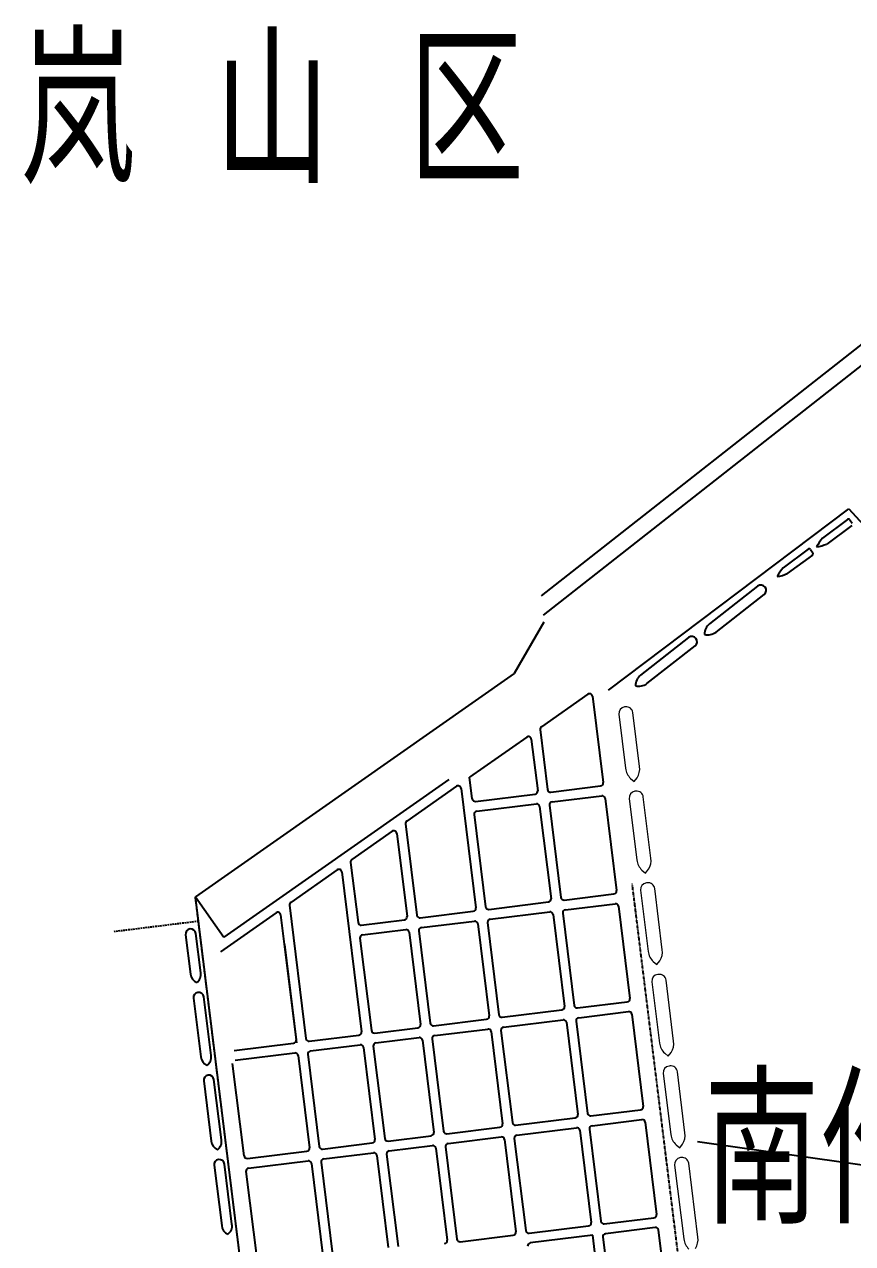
# Model space of a CAD drawing. Header units: millimetres. Extents: x 440090 to 511528, y 3875004 to 3899972.
# Drawn here: x 440090 to 442603, y 3883364 to 3887063 of the extents above; entities that cross this region are included whole.
import ezdxf

# ---------------------------------------------------------------- set-up
doc = ezdxf.new("R2010")
doc.units = ezdxf.units.MM
for name, pattern in [('DASHED', [19.05, 12.7, -6.35]), ('DASHED2', [0.375, 0.25, -0.125]), ('DIVIDE2', [0.625, 0.25, -0.125, 0, -0.125, 0, -0.125])]:
    doc.linetypes.add(name, pattern=pattern)
for name, color, linetype in [('0-现状', 7, 'Continuous'), ('000航道路线', 5, 'Continuous'), ('00集疏运', 7, 'Continuous'), ('fa-老作业区规划', 7, 'Continuous'), ('fa3-岚山老作业区－规划', 7, 'Continuous'), ('FA3补充-中作业区规划', 7, 'Continuous'), ('南区规划调整后', 7, 'Continuous'), ('南区规划调整方案一', 7, 'Continuous')]:
    doc.layers.add(name, color=color, linetype=linetype)
doc.styles.add('R+HZ', font='romans1.shx', dxfattribs={"width": 0.8, "bigfont": 'hztxt.shx'})

msp = doc.modelspace()

# ---------------------------------------------------------------- linework, layer by layer
at = {"linetype": 'Continuous', "lineweight": 0}
for centre, radius, start, end in [((442197.483, 3885211.349, -6.961), 44.082, 130.61681, 178.599446), ((442115.025, 3885190.391, -6.961), 16.031, 308.043077, 128.043077), ((442162.965, 3885255.461, -6.961), 44.082, 257.486707, 305.469344)]:
    msp.add_arc(centre, radius, start, end, dxfattribs=at)
at = {"layer": '0-现状', "ltscale": 10}
for p, q in [((441862.704, 3885043.37), (442591.389, 3885593.853)), ((442591.389, 3885593.853), (442712.258, 3885460.128))]:
    msp.add_line(p, q, dxfattribs=at)
at = {"layer": '000航道路线', "color": 252, "linetype": 'DASHED', "ltscale": 200}
msp.add_line((442131.869, 3883673.772), (442722.072, 3883590.27), dxfattribs=at)
at = {"layer": 'fa-老作业区规划', "color": 7, "linetype": 'Continuous'}
for p, q in [((442587.628, 3885560.881, -6.961), (442511.154, 3885504.518, -6.961)), ((442600.68, 3885543.171, -6.961), (442524.206, 3885486.808, -6.961)), ((442594.619, 3885559.822, -6.961), (442601.739, 3885550.162, -6.961)), ((442468.177, 3885470.938, -6.961), (442391.704, 3885414.575, -6.961)), ((442475.169, 3885469.88, -6.961), (442482.288, 3885460.22, -6.961)), ((442481.23, 3885453.228, -6.961), (442404.756, 3885396.866, -6.961)), ((442314.735, 3885359.016, -6.961), (442168.786, 3885244.811, -6.961)), ((442188.544, 3885219.56, -6.961), (442334.494, 3885333.765, -6.961)), ((442105.145, 3885203.016, -6.961), (441959.196, 3885088.812, -6.961)), ((441978.955, 3885063.561, -6.961), (442124.904, 3885177.766, -6.961))]:
    msp.add_line(p, q, dxfattribs=at)
for centre, radius, start, end in [((442590.594, 3885556.856, -6.961), 5, 36.390852, 126.390852), ((442652.814, 3885391.699, -6.961), 181.096, 141.465856, 151.588455), ((442471.144, 3885466.913, -6.961), 5, 36.390852, 126.390852), ((442478.263, 3885457.253, -6.961), 5, 306.390852, 36.390852), ((442458.376, 3885655.515, -6.961), 181.096, 281.19325, 291.315848), ((442533.363, 3885301.756, -6.961), 181.096, 141.465856, 151.588455), ((442338.926, 3885565.573, -6.961), 181.096, 281.19325, 291.315848), ((442324.614, 3885346.39, -6.961), 16.031, 308.043077, 128.043077), ((442197.483, 3885211.349, -6.961), 44.082, 130.61681, 178.599446), ((442115.025, 3885190.391, -6.961), 16.031, 308.043077, 128.043077), ((442162.965, 3885255.461, -6.961), 44.082, 257.486707, 305.469344), ((441987.893, 3885055.35, -6.961), 44.082, 130.61681, 178.599446), ((441953.376, 3885099.462, -6.961), 44.082, 257.486707, 305.469344)]:
    msp.add_arc(centre, radius, start, end, dxfattribs=at)
at = {"layer": 'fa3-岚山老作业区－规划'}
for p, q in [((441666.178, 3885249.606), (441575.682, 3885094.022)), ((441575.682, 3885094.022), (440609.037, 3884416.579)), ((441377.824, 3884772.191), (440695.124, 3884293.741)), ((440770.581, 3883110.532), (440609.037, 3884416.579)), ((440609.037, 3884416.579), (440695.124, 3884293.741)), ((440579.323, 3884301.352), (440594.45, 3884182.081)), ((440625.56, 3884185.992), (440610.432, 3884305.263)), ((440603.137, 3884108.819), (440625.507, 3883930.994)), ((440656.616, 3883934.905), (440634.246, 3884112.73)), ((440634.193, 3883857.732), (440657.178, 3883674.945)), ((440688.287, 3883678.857), (440665.303, 3883861.643)), ((440665.864, 3883601.683), (440688.848, 3883418.897)), ((440719.957, 3883422.808), (440696.973, 3883605.595))]:
    msp.add_line(p, q, dxfattribs=at)
at = {"layer": 'fa3-岚山老作业区－规划', "color": 7, "linetype": 'DASHED2', "ltscale": 20}
msp.add_line((440618.244, 3884342.146), (440362.373, 3884310.498), dxfattribs=at)
at = {"layer": 'fa3-岚山老作业区－规划'}
for centre, radius, start, end in [((440594.877, 3884303.307), 15.677, 7.165926, 187.165926), ((440625.801, 3884184.934), 31.481, 185.200397, 246.282137), ((440595.86, 3884180.816), 30.147, 304.969861, 9.885549), ((440618.691, 3884110.774), 15.677, 7.165926, 187.165926), ((440656.858, 3883933.848), 31.481, 185.200397, 246.282137), ((440626.917, 3883929.73), 30.147, 304.969861, 9.885549), ((440649.748, 3883859.688), 15.677, 7.165926, 187.165926), ((440688.529, 3883677.799), 31.481, 185.200397, 246.282137), ((440658.588, 3883673.681), 30.147, 304.969861, 9.885549), ((440681.418, 3883603.639), 15.677, 7.165926, 187.165926), ((440720.199, 3883421.75), 31.481, 185.200397, 246.282137), ((440690.258, 3883417.632), 30.147, 304.969861, 9.885549)]:
    msp.add_arc(centre, radius, start, end, dxfattribs=at)
at = {"layer": 'FA3补充-中作业区规划', "color": 3}
for p, q in [((441659.498, 3885329.527), (442742.168, 3886180.82)), ((441659.498, 3885329.527), (442742.168, 3886180.82)), ((441665.489, 3885270.632), (442670.775, 3886061.079)), ((441665.489, 3885270.632), (442670.775, 3886061.079))]:
    msp.add_line(p, q, dxfattribs=at)
at = {"layer": '南区规划调整后'}
for p, q in [((441799.518, 3885031.088), (441658.577, 3884932.314)), ((441813.615, 3885024.823), (441846.027, 3884762.786)), ((441654.811, 3884923.839), (441677.312, 3884741.918)), ((441614.07, 3884901.122), (441440.88, 3884779.748)), ((441628.167, 3884894.857), (441647.539, 3884738.236)), ((441449.052, 3884713.685), (441440.88, 3884779.748)), ((441400.804, 3884751.661), (441250.467, 3884646.303)), ((441414.901, 3884745.396), (441459.787, 3884382.498)), ((441459.088, 3884705.858), (441639.712, 3884728.199)), ((441687.349, 3884734.091), (441838.199, 3884752.75)), ((441691.032, 3884704.318), (441841.882, 3884722.977)), ((441462.771, 3884676.085), (441643.395, 3884698.426)), ((441653.431, 3884690.599), (441688.048, 3884410.731)), ((441683.204, 3884694.281), (441717.821, 3884414.414)), ((441851.919, 3884715.149), (441886.535, 3884435.282)), ((441454.944, 3884666.048), (441489.56, 3884386.181)), ((441205.959, 3884615.111), (441083.563, 3884529.333)), ((441220.057, 3884608.846), (441251.244, 3884356.704)), ((441246.7, 3884637.828), (441281.017, 3884360.386)), ((441039.056, 3884498.142), (440898.115, 3884399.367)), ((441079.797, 3884520.858), (441102.378, 3884338.291)), ((441053.153, 3884491.876), (441113.114, 3884007.104)), ((441727.858, 3884406.587), (441878.708, 3884425.245)), ((440894.348, 3884390.892), (440944.4, 3883986.235)), ((441499.597, 3884378.354), (441680.221, 3884400.695)), ((441731.54, 3884376.814), (441882.391, 3884395.472)), ((441892.427, 3884387.645), (441927.044, 3884107.778)), ((440853.607, 3884368.176), (440684.849, 3884249.907)), ((440867.704, 3884361.91), (440915.731, 3883973.621)), ((441291.054, 3884352.559), (441451.96, 3884372.461)), ((441503.28, 3884348.58), (441683.903, 3884370.922)), ((441693.94, 3884363.094), (441728.557, 3884083.227)), ((441723.713, 3884366.777), (441758.33, 3884086.91)), ((441112.415, 3884330.463), (441243.417, 3884346.667)), ((441116.098, 3884300.69), (441247.099, 3884316.894)), ((441286.909, 3884312.749), (441321.526, 3884032.882)), ((441294.736, 3884322.786), (441455.643, 3884342.688)), ((441465.679, 3884334.861), (441500.296, 3884054.994)), ((441495.453, 3884338.544), (441530.069, 3884058.676)), ((441108.27, 3884290.654), (441142.887, 3884010.786)), ((441257.136, 3884309.067), (441291.753, 3884029.199)), ((440878.905, 3884271.352), (440914.626, 3883982.553)), ((441768.366, 3884079.083), (441919.217, 3884097.741)), ((441540.106, 3884050.849), (441720.729, 3884073.19)), ((441772.049, 3884049.31), (441922.899, 3884067.968)), ((441932.936, 3884060.141), (441967.553, 3883780.274)), ((441152.924, 3884002.959), (441283.925, 3884019.163)), ((441331.562, 3884025.055), (441492.469, 3884044.957)), ((441543.788, 3884021.076), (441724.412, 3884043.417)), ((441734.449, 3884035.59), (441769.065, 3883755.723)), ((441764.222, 3884039.273), (441798.838, 3883759.406)), ((440954.436, 3883978.408), (441105.287, 3883997.067)), ((441156.606, 3883973.186), (441287.608, 3883989.389)), ((441297.645, 3883981.562), (441332.261, 3883701.695)), ((441327.418, 3883985.245), (441362.034, 3883705.378)), ((441335.245, 3883995.282), (441496.151, 3884015.184)), ((441506.188, 3884007.357), (441540.805, 3883727.49)), ((441535.961, 3884011.039), (441570.578, 3883731.172)), ((440726.176, 3883950.175), (440906.799, 3883972.516)), ((440729.858, 3883920.402), (440910.482, 3883942.743)), ((440958.119, 3883948.635), (441108.969, 3883967.294)), ((441119.006, 3883959.467), (441153.623, 3883679.599)), ((441148.779, 3883963.149), (441183.396, 3883683.282)), ((440756.648, 3883630.498), (440722.031, 3883910.365)), ((440920.519, 3883934.916), (440955.135, 3883655.049)), ((440950.292, 3883938.599), (440984.908, 3883658.731)), ((441808.875, 3883751.578), (441959.726, 3883770.237)), ((441580.615, 3883723.345), (441761.238, 3883745.686)), ((441812.558, 3883721.805), (441963.408, 3883740.464)), ((441973.445, 3883732.637), (442008.061, 3883452.769)), ((441193.432, 3883675.455), (441324.434, 3883691.658)), ((441372.071, 3883697.55), (441532.978, 3883717.453)), ((441375.754, 3883667.777), (441536.66, 3883687.68)), ((441576.47, 3883683.535), (441611.087, 3883403.668)), ((441584.297, 3883693.572), (441764.921, 3883715.913)), ((441774.957, 3883708.086), (441809.574, 3883428.219)), ((441804.731, 3883711.769), (441839.347, 3883431.901)), ((440994.945, 3883650.904), (441145.795, 3883669.563)), ((441197.115, 3883645.682), (441328.117, 3883661.885)), ((441338.153, 3883654.058), (441372.77, 3883374.191)), ((441367.927, 3883657.741), (441402.543, 3883377.873)), ((441546.697, 3883679.853), (441581.313, 3883399.985)), ((440766.684, 3883622.671), (440947.308, 3883645.012)), ((440770.367, 3883592.898), (440950.991, 3883615.239)), ((440990.8, 3883611.094), (441025.417, 3883331.227)), ((440998.628, 3883621.131), (441149.478, 3883639.79)), ((441159.515, 3883631.962), (441194.131, 3883352.095)), ((441189.288, 3883635.645), (441223.904, 3883355.778)), ((440762.54, 3883582.861), (440797.156, 3883302.994)), ((440961.027, 3883607.412), (440995.644, 3883327.544)), ((441849.384, 3883424.074), (442000.234, 3883442.733)), ((441412.58, 3883370.046), (441573.486, 3883389.949)), ((441621.123, 3883395.841), (441801.747, 3883418.182))]:
    msp.add_line(p, q, dxfattribs=at)
at = {"layer": '南区规划调整后', "lineweight": 9, "ltscale": 0.1}
for p, q in [((441913.894, 3884992.863), (441910.917, 3884992.494)), ((441893.528, 3884970.187), (441913.837, 3884806.286)), ((441956.51, 3884811.573), (441936.202, 3884975.474)), ((441929.399, 3884775.447), (441940.442, 3884766.409)), ((441940.442, 3884766.409), (441948.945, 3884777.869)), ((441945.62, 3884736.821), (441942.643, 3884736.452)), ((441990.941, 3884533.698), (441967.927, 3884719.432)), ((441925.254, 3884714.145), (441948.267, 3884528.411)), ((441963.83, 3884497.572), (441974.873, 3884488.534)), ((441974.873, 3884488.534), (441983.376, 3884499.994)), ((441959.684, 3884436.27), (441982.698, 3884250.536)), ((441980.05, 3884458.946), (441977.073, 3884458.577)), ((442025.371, 3884255.823), (442002.358, 3884441.557)), ((441998.26, 3884219.697), (442009.303, 3884210.659)), ((442009.303, 3884210.659), (442017.806, 3884222.119)), ((442014.481, 3884181.071), (442011.504, 3884180.702)), ((441994.115, 3884158.395), (442017.128, 3883972.661)), ((442059.802, 3883977.948), (442036.788, 3884163.682)), ((442043.734, 3883932.784), (442052.237, 3883944.244)), ((442032.691, 3883941.822), (442043.734, 3883932.784)), ((442028.545, 3883880.52), (442051.559, 3883694.786)), ((442048.911, 3883903.196), (442045.934, 3883902.827)), ((442094.232, 3883700.073), (442071.219, 3883885.807)), ((442067.121, 3883663.947), (442078.164, 3883654.909)), ((442078.164, 3883654.909), (442086.667, 3883666.368)), ((442083.335, 3883625.32), (442080.358, 3883624.951)), ((442062.969, 3883602.644), (442090.779, 3883378.206)), ((442133.452, 3883383.493), (442105.643, 3883607.931))]:
    msp.add_line(p, q, dxfattribs=at)
at = {"layer": '南区规划调整后'}
for centre, start, end in [((441804.684, 3885023.718), 7.051054, 125.0235), ((441663.743, 3884924.944), 125.0235, 187.051054), ((441619.235, 3884893.752), 7.051054, 125.0235), ((441837.095, 3884761.682), 277.051054, 7.051054), ((441405.969, 3884744.291), 7.051054, 125.0235), ((441638.607, 3884737.131), 277.051054, 7.051054), ((441686.244, 3884743.023), 187.051054, 277.051054), ((441842.987, 3884714.045), 7.051054, 97.051054), ((441457.984, 3884714.79), 187.051054, 277.051054), ((441644.499, 3884689.494), 7.051054, 97.051054), ((441692.136, 3884695.386), 97.051054, 187.051054), ((441255.632, 3884638.933), 125.0235, 187.051054), ((441463.876, 3884667.153), 97.051054, 187.051054), ((441211.125, 3884607.741), 7.051054, 125.0235), ((441044.221, 3884490.771), 7.051054, 125.0235), ((441088.729, 3884521.963), 125.0235, 187.051054), ((441877.603, 3884434.177), 277.051054, 7.051054), ((440903.28, 3884391.997), 125.0235, 187.051054), ((441498.492, 3884387.286), 187.051054, 277.051054), ((441679.116, 3884409.627), 277.051054, 7.051054), ((441726.753, 3884415.519), 187.051054, 277.051054), ((441883.495, 3884386.54), 7.051054, 97.051054), ((440858.772, 3884360.805), 7.051054, 125.0235), ((441242.312, 3884355.599), 277.051054, 7.051054), ((441289.949, 3884361.491), 187.051054, 277.051054), ((441450.855, 3884381.393), 277.051054, 7.051054), ((441685.008, 3884361.99), 7.051054, 97.051054), ((441732.645, 3884367.882), 97.051054, 187.051054), ((441111.31, 3884339.395), 187.051054, 277.051054), ((441248.204, 3884307.962), 7.051054, 97.051054), ((441295.841, 3884313.854), 97.051054, 187.051054), ((441456.748, 3884333.756), 7.051054, 97.051054), ((441504.384, 3884339.649), 97.051054, 187.051054), ((441117.202, 3884291.758), 97.051054, 187.051054), ((441918.112, 3884106.673), 277.051054, 7.051054), ((441491.364, 3884053.889), 277.051054, 7.051054), ((441539.001, 3884059.781), 187.051054, 277.051054), ((441719.625, 3884082.122), 277.051054, 7.051054), ((441767.262, 3884088.015), 187.051054, 277.051054), ((441924.004, 3884059.036), 7.051054, 97.051054), ((441282.821, 3884028.095), 277.051054, 7.051054), ((441330.458, 3884033.987), 187.051054, 277.051054), ((441544.893, 3884012.144), 97.051054, 187.051054), ((441725.517, 3884034.485), 7.051054, 97.051054), ((441773.154, 3884040.378), 97.051054, 187.051054), ((440905.695, 3883981.448), 277.051054, 7.051054), ((440953.331, 3883987.34), 187.051054, 277.051054), ((441104.182, 3884005.999), 277.051054, 7.051054), ((441151.819, 3884011.891), 187.051054, 277.051054), ((441288.713, 3883980.458), 7.051054, 97.051054), ((441336.35, 3883986.35), 97.051054, 187.051054), ((441497.256, 3884006.252), 7.051054, 97.051054), ((440911.587, 3883933.811), 7.051054, 97.051054), ((440959.224, 3883939.703), 97.051054, 187.051054), ((441110.074, 3883958.362), 7.051054, 97.051054), ((441157.711, 3883964.254), 97.051054, 187.051054), ((441807.77, 3883760.51), 187.051054, 277.051054), ((441958.621, 3883779.169), 277.051054, 7.051054), ((441531.873, 3883726.385), 277.051054, 7.051054), ((441579.51, 3883732.277), 187.051054, 277.051054), ((441760.133, 3883754.618), 277.051054, 7.051054), ((441813.662, 3883712.873), 97.051054, 187.051054), ((441964.513, 3883731.532), 7.051054, 97.051054), ((441192.328, 3883684.387), 187.051054, 277.051054), ((441323.329, 3883700.59), 277.051054, 7.051054), ((441370.966, 3883706.482), 187.051054, 277.051054), ((441537.765, 3883678.748), 7.051054, 97.051054), ((441585.402, 3883684.64), 97.051054, 187.051054), ((441766.026, 3883706.981), 7.051054, 97.051054), ((440946.203, 3883653.944), 277.051054, 7.051054), ((440993.84, 3883659.836), 187.051054, 277.051054), ((441144.691, 3883678.495), 277.051054, 7.051054), ((441329.222, 3883652.953), 7.051054, 97.051054), ((441376.859, 3883658.845), 97.051054, 187.051054), ((440765.58, 3883631.603), 187.051054, 277.051054), ((440952.095, 3883606.307), 7.051054, 97.051054), ((440999.732, 3883612.199), 97.051054, 187.051054), ((441150.583, 3883630.858), 7.051054, 97.051054), ((441198.22, 3883636.75), 97.051054, 187.051054), ((440771.472, 3883583.966), 97.051054, 187.051054), ((441800.642, 3883427.114), 277.051054, 7.051054), ((441848.279, 3883433.006), 187.051054, 277.051054), ((441999.129, 3883451.665), 277.051054, 7.051054), ((441572.382, 3883398.881), 277.051054, 7.051054), ((441620.018, 3883404.773), 187.051054, 277.051054), ((441363.838, 3883373.086), 277.051054, 7.051054), ((441411.475, 3883378.978), 187.051054, 277.051054)]:
    msp.add_arc(centre, 9, start, end, dxfattribs=at)
at = {"layer": '南区规划调整后', "lineweight": 9, "ltscale": 0.1}
for centre, radius, start, end in [((441913.377, 3884972.646), 20, 97.063315, 187.063315), ((441916.354, 3884973.015), 20, 7.063315, 97.063315), ((441963.232, 3884811.866), 49.709, 186.44562, 227.10889), ((441907.358, 3884804.904), 49.603, 326.972061, 7.726688), ((441945.102, 3884716.604), 20, 97.063315, 187.063315), ((441948.079, 3884716.973), 20, 7.063315, 97.063315), ((441997.662, 3884533.991), 49.709, 186.44562, 227.10889), ((441941.789, 3884527.029), 49.603, 326.972061, 7.726688), ((441979.532, 3884438.729), 20, 97.063315, 187.063315), ((441982.51, 3884439.098), 20, 7.063315, 97.063315), ((442032.093, 3884256.116), 49.709, 186.44562, 227.10889), ((441976.219, 3884249.154), 49.603, 326.972061, 7.726688), ((442013.963, 3884160.854), 20, 97.063315, 187.063315), ((442016.94, 3884161.223), 20, 7.063315, 97.063315), ((442066.523, 3883978.241), 49.709, 186.44562, 227.10889), ((442010.65, 3883971.279), 49.603, 326.972061, 7.726688), ((442048.393, 3883882.979), 20, 97.063315, 187.063315), ((442051.371, 3883883.348), 20, 7.063315, 97.063315), ((442100.954, 3883700.366), 49.709, 186.44562, 227.10889), ((442045.08, 3883693.404), 49.603, 326.972061, 7.726688), ((442082.817, 3883605.103), 20, 97.063315, 187.063315), ((442085.795, 3883605.472), 20, 7.063315, 97.063315), ((442140.174, 3883383.786), 49.709, 186.44562, 227.10889), ((442084.3, 3883376.824), 49.603, 326.972061, 7.726688)]:
    msp.add_arc(centre, radius, start, end, dxfattribs=at)
at = {"layer": '南区规划调整方案一'}
for p, q in [((441377.824, 3884772.191), (440695.124, 3884293.741)), ((440609.037, 3884416.579), (440695.124, 3884293.741)), ((441814.361, 3883389.514), (441624.806, 3883366.068)), ((441865.1, 3882979.305), (441814.361, 3883389.514)), ((442003.917, 3883412.96), (441853.066, 3883394.301)), ((442070.648, 3882946.773), (442013.954, 3883405.132)), ((441845.239, 3883384.264), (441896.567, 3882969.288))]:
    msp.add_line(p, q, dxfattribs=at)
at = {"layer": '南区规划调整方案一', "linetype": 'DIVIDE2'}
for p, q in [((442123.833, 3882924.101), (441934.274, 3884456.644)), ((440770.568, 3883110.51), (440609.063, 3884416.548))]:
    msp.add_line(p, q, dxfattribs=at)
at = {"layer": '南区规划调整方案一', "color": 7, "linetype": 'DIVIDE2'}
for p, q in [((442123.833, 3882924.101), (441934.274, 3884456.644)), ((440770.568, 3883110.51), (440609.063, 3884416.548))]:
    msp.add_line(p, q, dxfattribs=at)
at = {"layer": '南区规划调整方案一'}
for centre, start, end in [((441854.171, 3883385.369), 97.051054, 187.051054), ((442005.022, 3883404.028), 7.051054, 97.051054), ((441625.911, 3883357.136), 97.051054, 187.051054)]:
    msp.add_arc(centre, 9, start, end, dxfattribs=at)

# ---------------------------------------------------------------- texts
at = {"layer": '00集疏运', "color": 1, "linetype": 'DASHED2', "ltscale": 0.001, "style": 'R+HZ', "width": 0.8}
for s, p in [('岚 山 区', (440077.697, 3886580.303)), ('南作业区', (442152.246, 3883424.562)), ('南作业区', (442152.246, 3883424.562))]:
    msp.add_text(s, height=437.15, rotation=359.995312, dxfattribs=at).set_placement(p)

doc.saveas('drawing.dxf')
